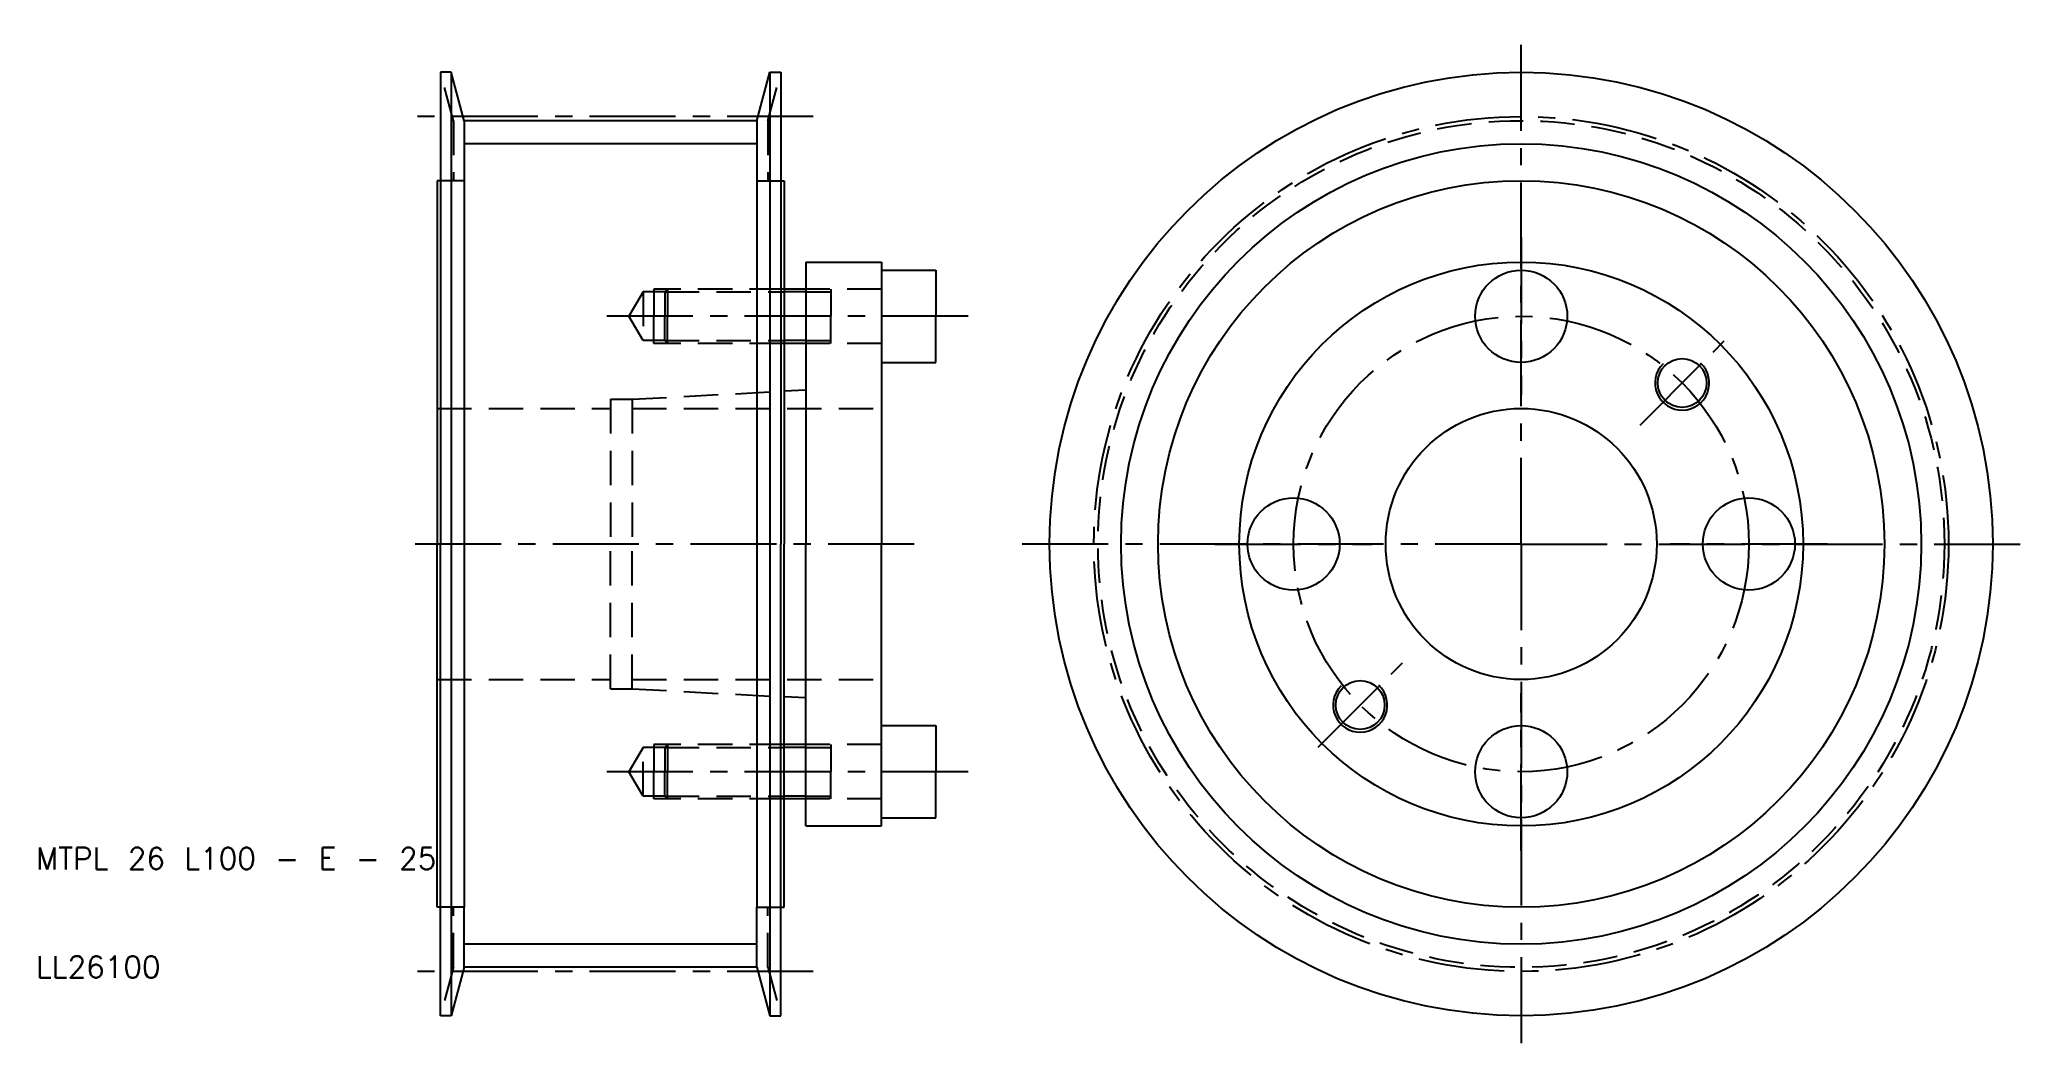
# Model space of a CAD drawing. Extents: x 10 to 194, y 4 to 96.
import ezdxf

# ---------------------------------------------------------------- set-up
doc = ezdxf.new("R2010")
doc.units = 0
doc.header["$LTSCALE"] = 0.25
doc.linetypes.add('CENTER', pattern=[50.8, 31.75, -6.35, 6.35, -6.35])
doc.linetypes.add('DASHED', pattern=[19.05, 12.7, -6.35])
doc.layers.get('0').update_dxf_attribs({"linetype": 'CONTINUOUS'})
doc.layers.add('CENTER', color=1, linetype='CENTER')
doc.styles.get("Standard").update_dxf_attribs({"font": 'txt.shx'})

msp = doc.modelspace()

# ---------------------------------------------------------------- linework, layer by layer
at = {"color": 3, "linetype": 'DASHED'}
for p, q in [((48.5, 89.035), (47.3, 93.5)), ((77.5, 89.035), (78.7, 93.5)), ((48.5, 89.035), (48.5, 83.5)), ((77.5, 89.035), (77.5, 83.5)), ((49.5, 83.5), (47.3, 83.5)), ((76.5, 83.5), (78.7, 83.5)), ((67, 73.5), (67, 71)), ((68.25, 73.5), (67, 73.5)), ((68.25, 73.5), (68, 73.25)), ((79, 73.5), (68.25, 73.5)), ((68.25, 73.5), (68.25, 71)), ((88, 73.5), (81, 73.5)), ((83.333333, 73.5), (83.333333, 71)), ((66, 73.25), (64.700962, 71)), ((66, 73.25), (66, 68.75)), ((68, 73.25), (66, 73.25)), ((68, 73.25), (79, 73.25)), ((68, 73.25), (68, 71)), ((81, 73.25), (83.333333, 73.25)), ((66, 68.75), (64.700962, 71)), ((67, 68.5), (67, 71)), ((68, 68.75), (68, 71)), ((68.25, 68.5), (68.25, 71)), ((83.333333, 68.5), (83.333333, 71)), ((68, 68.75), (66, 68.75)), ((68.25, 68.5), (67, 68.5)), ((68, 68.75), (79, 68.75)), ((68.25, 68.5), (68, 68.75)), ((79, 68.5), (68.25, 68.5)), ((81, 68.75), (83.333333, 68.75)), ((88, 68.5), (81, 68.5)), ((47, 62.5), (63, 62.5)), ((63, 63.35), (63, 50)), ((63, 63.35), (65, 63.35)), ((65, 63.35), (79, 64.09375)), ((65, 63.35), (65, 50)), ((65, 62.5), (88, 62.5)), ((63, 36.65), (63, 50)), ((65, 36.65), (65, 50)), ((47, 37.5), (63, 37.5)), ((63, 36.65), (65, 36.65)), ((65, 37.5), (88, 37.5)), ((65, 36.65), (79, 35.90625)), ((66, 31.25), (64.700962, 29)), ((68, 31.25), (66, 31.25)), ((66, 26.75), (66, 31.25)), ((68.25, 31.5), (67, 31.5)), ((67, 31.5), (67, 29)), ((68.25, 31.5), (68, 31.25)), ((68, 31.25), (79, 31.25)), ((68, 31.25), (68, 29)), ((79, 31.5), (68.25, 31.5)), ((68.25, 31.5), (68.25, 29)), ((88, 31.5), (81, 31.5)), ((81, 31.25), (83.333333, 31.25)), ((83.333333, 31.5), (83.333333, 29)), ((66, 26.75), (64.700962, 29)), ((67, 26.5), (67, 29)), ((68, 26.75), (68, 29)), ((68.25, 26.5), (68.25, 29)), ((83.333333, 26.5), (83.333333, 29)), ((68, 26.75), (66, 26.75)), ((68.25, 26.5), (67, 26.5)), ((68, 26.75), (79, 26.75)), ((68.25, 26.5), (68, 26.75)), ((79, 26.5), (68.25, 26.5)), ((81, 26.75), (83.333333, 26.75)), ((88, 26.5), (81, 26.5)), ((49.5, 16.5), (47.3, 16.5)), ((48.5, 10.965), (48.5, 16.5)), ((76.5, 16.5), (78.7, 16.5)), ((77.5, 10.965), (77.5, 16.5)), ((48.5, 10.965), (47.3, 6.5)), ((77.5, 10.965), (78.7, 6.5))]:
    msp.add_line(p, q, dxfattribs=at)
for p, q in [((47.3, 93.5), (47.3, 83.5)), ((48.3, 93.5), (47.3, 93.5)), ((48.3, 93.5), (48.3, 6.5)), ((49.5, 89.035), (48.3, 93.5)), ((76.5, 89.035), (77.7, 93.5)), ((77.7, 93.5), (77.7, 6.5)), ((77.7, 93.5), (78.7, 93.5)), ((78.7, 93.5), (78.7, 83.5)), ((76.5, 89.035), (49.5, 89.035)), ((49.5, 89.035), (49.5, 83.5)), ((76.5, 89.035), (76.5, 83.5)), ((47, 83.5), (47, 50)), ((47.3, 83.5), (47, 83.5)), ((47.3, 83.5), (47.3, 50)), ((49.5, 83.5), (49.5, 16.5)), ((76.5, 83.5), (76.5, 16.5)), ((78.7, 83.5), (79, 83.5)), ((78.7, 83.5), (78.7, 50)), ((79, 83.5), (79, 73.5)), ((81, 76), (88, 76)), ((81, 76), (81, 73.5)), ((88, 76), (88, 75.25)), ((88, 75.25), (88, 66.75)), ((88, 75.25), (93, 75.25)), ((93, 75.25), (93, 71)), ((79, 73.5), (79, 68.5)), ((81, 73.5), (79, 73.5)), ((81, 73.5), (81, 68.5)), ((93, 66.75), (93, 71)), ((79, 68.5), (79, 64.09375)), ((81, 68.5), (79, 68.5)), ((81, 68.5), (81, 64.2)), ((88, 66.75), (88, 50)), ((88, 66.75), (93, 66.75)), ((81, 64.2), (79, 64.09375)), ((81, 64.2), (81, 50)), ((79, 64.09375), (79, 50)), ((47, 16.5), (47, 50)), ((47.3, 16.5), (47.3, 50)), ((78.7, 16.5), (78.7, 50)), ((79, 35.90625), (79, 50)), ((81, 35.8), (81, 50)), ((88, 33.25), (88, 50)), ((79, 31.5), (79, 35.90625)), ((81, 35.8), (79, 35.90625)), ((81, 31.5), (81, 35.8)), ((88, 24.75), (88, 33.25)), ((88, 33.25), (93, 33.25)), ((93, 33.25), (93, 29)), ((79, 26.5), (79, 31.5)), ((81, 31.5), (79, 31.5)), ((81, 26.5), (81, 31.5)), ((93, 24.75), (93, 29)), ((79, 16.5), (79, 26.5)), ((81, 26.5), (79, 26.5)), ((81, 24), (81, 26.5)), ((81, 24), (88, 24)), ((88, 24.75), (93, 24.75)), ((88, 24), (88, 24.75)), ((47.3, 16.5), (47, 16.5)), ((47.3, 6.5), (47.3, 16.5)), ((49.5, 10.965), (49.5, 16.5)), ((76.5, 10.965), (76.5, 16.5)), ((78.7, 16.5), (79, 16.5)), ((78.7, 6.5), (78.7, 16.5)), ((49.5, 10.965), (48.3, 6.5)), ((76.5, 10.965), (49.5, 10.965)), ((76.5, 10.965), (77.7, 6.5)), ((48.3, 6.5), (47.3, 6.5)), ((77.7, 6.5), (78.7, 6.5))]:
    msp.add_line(p, q)
at = {"color": 3}
for p, q in [((76.5, 86.905), (49.5, 86.905)), ((81, 73.25), (79, 73.25)), ((81, 68.75), (79, 68.75)), ((81, 31.25), (79, 31.25)), ((81, 26.75), (79, 26.75)), ((76.5, 13.095), (49.5, 13.095))]:
    msp.add_line(p, q, dxfattribs=at)
for centre, radius in [((147, 50), 43.5), ((147, 50), 33.5), ((147, 50), 26), ((147, 50), 26), ((147, 71), 4.25), ((161.849242, 64.849242), 2.25), ((147, 50), 12.5), ((126, 50), 4.25), ((168, 50), 4.25), ((132.150758, 35.150758), 2.25), ((147, 29), 4.25)]:
    msp.add_circle(centre, radius)
at = {"color": 3, "linetype": 'DASHED'}
msp.add_circle((147, 50), 39.035, dxfattribs=at)
at = {"color": 3}
msp.add_circle((147, 50), 36.905, dxfattribs=at)
for centre in [(161.849242, 64.849242), (132.150758, 35.150758)]:
    msp.add_arc(centre, 2.5, 135, 47, dxfattribs=at)
at = {"layer": 'CENTER', "color": 1, "linetype": 'CENTER'}
for p, q in [((147, 50), (147, 96.5)), ((81.7, 89.415), (44.3, 89.415)), ((147, 78.25), (147, 63.75)), ((96, 71), (61.700962, 71)), ((157.960155, 60.960155), (165.73833, 68.73833)), ((91, 50), (44, 50)), ((147, 50), (100.5, 50)), ((118.75, 50), (133.25, 50)), ((147, 50), (147, 3.5)), ((147, 50), (193.5, 50)), ((175.25, 50), (160.75, 50)), ((128.26167, 31.26167), (136.039845, 39.039845)), ((147, 21.75), (147, 36.25)), ((96, 29), (61.700962, 29)), ((81.7, 10.585), (44.3, 10.585))]:
    msp.add_line(p, q, dxfattribs=at)
for radius in [39.415, 21]:
    msp.add_circle((147, 50), radius, dxfattribs=at)

# ---------------------------------------------------------------- texts
for s, p in [('MTPL 26 L100 - E - 25', (10, 20)), ('LL26100', (10, 10))]:
    msp.add_text(s, height=2).set_placement(p)

doc.saveas('drawing.dxf')
